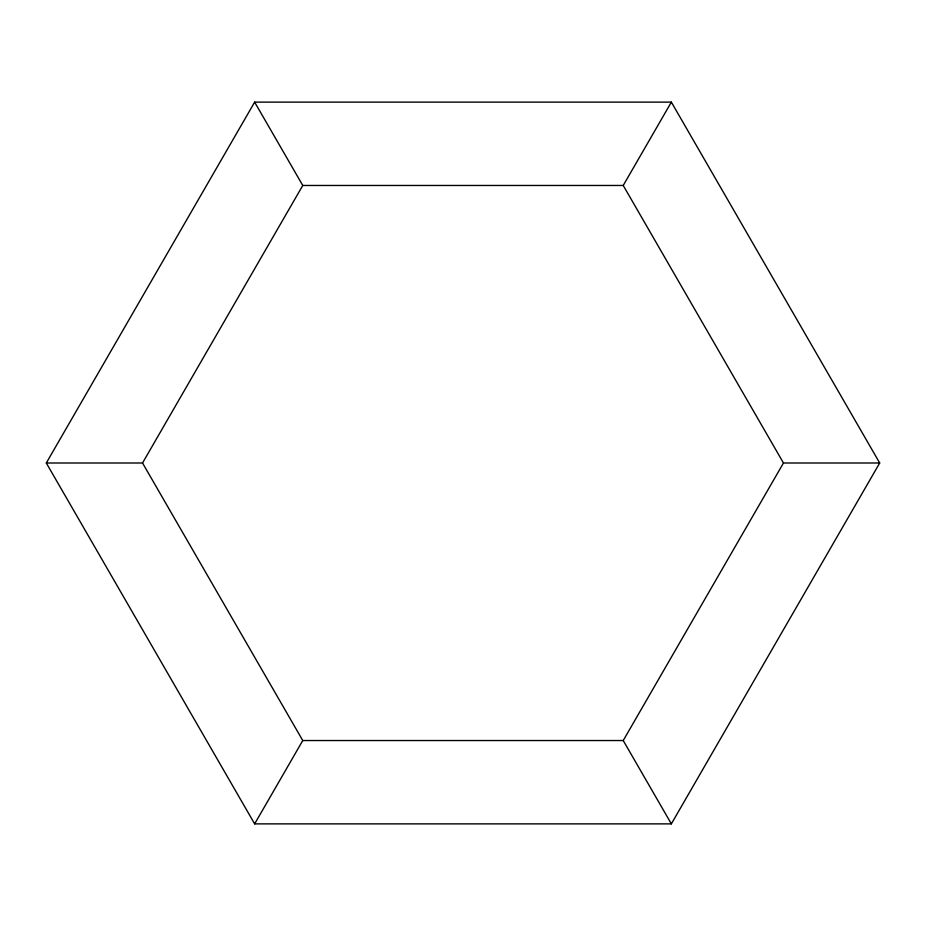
<?xml version="1.0" encoding="UTF-8"?>
<svg xmlns="http://www.w3.org/2000/svg" width="926" height="926" viewBox="0 0 926 926"><rect width="100%" height="100%" fill="white"/><g stroke="black" fill="none" stroke-linecap="round" stroke-linejoin="round"><path stroke-width="1.39" d="M46.3 463L254.65 102.126L671.35 102.126L879.7 463L671.35 823.874L254.65 823.874L46.3 463L142.535 463L302.767 740.534L623.233 740.534L783.465 463L623.233 185.466L302.767 185.466L142.535 463M254.65 823.874L302.767 740.534M623.233 185.466L671.35 102.126M783.465 463L879.7 463M254.65 102.126L302.767 185.466M623.233 740.534L671.35 823.874"/></g></svg>
